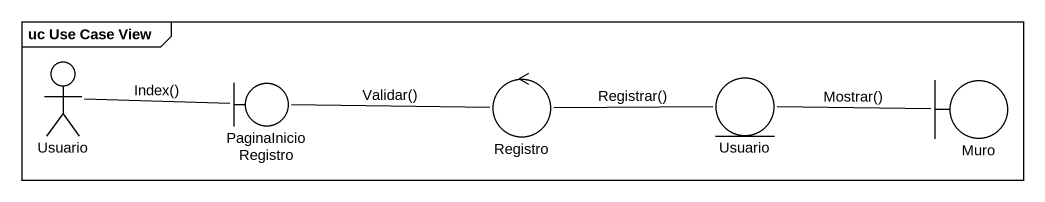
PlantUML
@startuml
mainframe uc Use Case View
actor Usuario
boundary PaginaInicioRegistro
control Registro
entity "Usuario" as Usuario_2
boundary Muro
Usuario -right- PaginaInicioRegistro : Index()
PaginaInicioRegistro -right- Registro : Validar()
Registro -right- Usuario_2 : Registrar()
Usuario_2 -right- Muro : Mostrar()
@enduml
